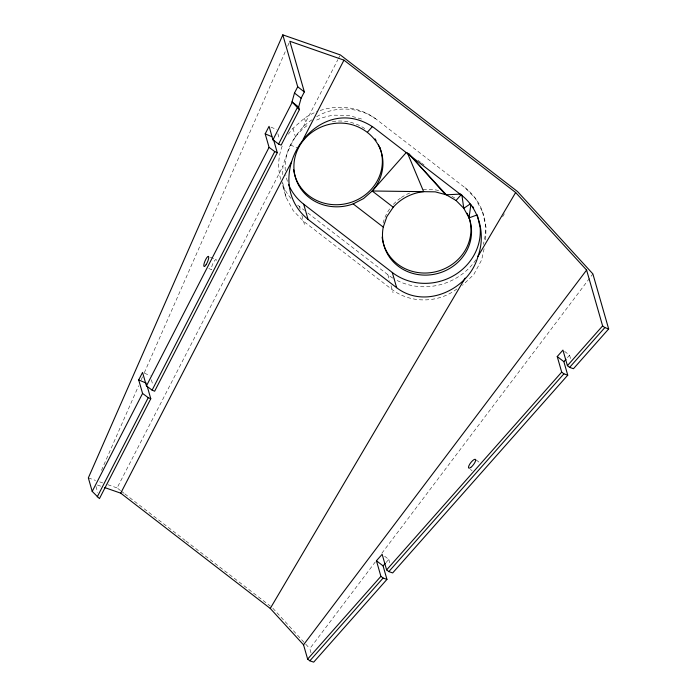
<?xml version="1.0" encoding="UTF-8"?>
<svg xmlns="http://www.w3.org/2000/svg" width="697" height="697" viewBox="0 0 697 697"><rect width="100%" height="100%" fill="white"/><g stroke="black" fill="none" stroke-linecap="round" stroke-linejoin="round"><path stroke-width="0.52" stroke-dasharray="3.48 2.61" d="M282.712 174.625L282.947 165.956C288.122 148.548 296.26 129.598 312.256 119.614M485.678 239.881L486.009 227.03L482.219 210.764M484.11 248.759L481.627 259.981L473.786 274.54L462.486 285.317M101.474 470.37L138.616 385.746M141.238 379.769L142.554 376.781M144.296 372.799L285.892 50.228M287.643 46.237L289.386 42.256M120.537 490.583L117.096 487.926L282.921 166.252M303.221 126.871L337.845 59.715M338.341 58.748L339.822 55.873M502.572 216.811L504.785 213.064M311.001 652.801L309.817 648.646L375.334 561.904M381.886 553.226L592.877 273.904M385.938 562.662L388.787 559.438L383.812 555.596M567.445 357.631L569.58 355.217L564.596 351.375M288.34 134.277A59.437 55.263 -16 0 1 292.984 128.3L304.484 118.211A59.437 55.263 -16 0 1 317.301 111.529M316.682 116.669C334.856 105.665 359.234 106.615 376.371 119.344L464.96 187.65L475.328 198.331L482.507 211.766M456.91 288.941C438.439 303.212 410.925 303.692 392.167 289.638L303.578 221.332L293.21 210.651L286.023 197.216L282.032 183.294M361.516 118.995L348.3 115.397L334.403 115.179A53.564 49.809 -16 0 0 314.861 120.912M88.336 477.898L95.524 480.407M99.636 481.836L102.712 482.916M107.852 484.703L117.096 487.926M97.38 485.016L101.448 486.436M290.396 145.011L298.29 148.287M270.967 127.133L276.674 129.564M210.355 257.202L216.061 259.632M208.83 268.511L211.688 269.722A5.506 1.333 -66.9 0 1 213.962 261.575A5.506 1.333 -66.9 0 1 215.974 262.725M144.471 373.217L150.177 375.648M451.909 196.354L455.446 198.392M418.069 160.345L420.639 162.331M421.493 162.993L424.064 164.971M297.654 205.092A59.437 55.263 -16 0 0 299.292 206.408L304.458 210.389M307.891 213.038L387.88 274.714A59.437 55.263 -16 0 0 393.143 278.303M476.199 459.976L479.527 462.538M470.431 469.412L472.087 470.693M121.4 491.254L123.979 493.241M124.841 493.903L185.132 540.384M185.994 541.055L270.401 606.129M272.849 608.246L309.817 648.646M569.58 355.217L570.773 359.373M387.88 274.714L389.597 280.682M391.026 285.657L393.056 292.749M304.484 118.211L306.07 123.744M292.984 128.3L295.458 136.943M299.292 206.408L300.154 209.396M301.862 215.364L304.467 224.451M277.868 133.719L279.358 138.912M388.787 559.438L389.98 563.594M151.371 379.795L152.861 384.997M95.942 486.349L97.693 492.474M282.52 181.952L286.023 197.216M464.96 187.65A59.437 55.263 -16 0 1 483.256 244.447M475.92 259.781A59.437 55.263 -16 0 1 394.066 278.852M290.937 198.418A59.437 55.263 -16 0 1 282.407 184.243M280.734 179.382A59.437 55.263 -16 0 1 282.773 144.61M320.202 110.492A59.437 55.263 -16 0 1 376.371 119.344M332.373 121.557A44.765 41.62 -16 0 1 366.857 130.095M383.097 223.066A44.765 41.62 -16 0 1 390.668 207.532M393.343 204.369A44.765 41.62 -16 0 1 400.444 198.14M401.306 197.539A44.765 41.62 -16 0 1 410.699 192.607M423.062 189.584A44.765 41.62 -16 0 1 438.779 190.542M287.425 181.316A53.564 49.809 -16 0 1 285.84 174.964M285.291 170.66A53.564 49.809 -16 0 1 308.37 124.702"/><path stroke-width="1.05" d="M353.17 203.899L363.538 198.593L372.198 190.995A44.765 41.62 -16 0 0 380.449 149.585C374.829 135.532 361.482 125.843 346.67 123.543A44.765 41.62 -16 0 0 294.021 169.728A44.765 41.62 -16 0 0 353.17 203.899L383.254 227.1A44.765 41.62 -16 0 0 430.38 274.853A44.765 41.62 -16 0 0 469.037 217.882L470.884 204.456M477.968 256.374C469.308 289.246 425.309 309.938 396.654 287.713L308.065 219.416C257.402 177.918 316.882 88.615 373.67 127.499L462.259 195.796C479.893 209.98 485.696 235.429 477.968 256.374L515.641 192.511L343.961 60.151L289.83 41.262L304.345 91.908L301.121 98.172L298.647 107.042L299.388 109.638L281.144 145.142L278.6 144.061L272.936 139.827L269.059 126.323L265.191 133.85L269.068 147.346L274.74 151.589L277.275 152.669L154.647 391.226L152.112 390.146L146.44 385.903L142.563 372.398L138.703 379.926L142.571 393.43L148.243 397.665L150.779 398.754L99.453 498.599L92.213 491.402L88.336 477.898L282.808 34.85L340.319 54.915L517.496 191.518L592.877 273.904L608.664 328.949L573.457 368.722L569.623 367.38L567.41 365.672L562.941 350.094L557.225 356.542L561.695 372.12L563.908 373.827L567.741 375.169L392.664 572.934L388.83 571.601L386.617 569.893L382.148 554.315L376.441 560.763L380.902 576.341L383.123 578.048L386.957 579.39L313.685 662.15L309.851 660.808L307.638 659.101L303.535 644.812L270.262 608.446L120.738 493.171L104.489 487.499M299.388 109.638L291.999 101.919L294.483 93.049L297.706 86.785L282.808 34.85M383.254 227.1L386.879 216.593L393.239 207.218A44.765 41.62 -16 0 1 423.654 191.666L435.259 191.849L446.298 194.811L460.717 194.08M92.213 491.402L142.571 393.43M146.44 385.903L269.068 147.346M272.936 139.827L292.148 102.442M97.231 496.891L148.243 397.665M152.112 390.146L274.74 151.589M278.6 144.061L297.175 107.93M120.738 493.171L291.529 161.87M303.151 139.33L343.961 60.151M270.262 608.446L465.134 278.12M303.535 644.812L586.604 270.07L515.641 192.511M367.45 132.177L372.442 126.532M393.239 207.218L372.198 190.995L406.22 152.565M445.461 194.62L408.39 153.384L446.298 194.811L456.038 200.475L461.031 194.829M386.957 579.39L383.08 565.886L385.223 563.464M567.741 375.169L563.873 361.665L566.016 359.243M307.638 659.101L380.902 576.341M386.617 569.893L561.695 372.12M567.41 365.672L602.617 325.9L586.604 270.07M309.851 660.808L383.123 578.048M388.83 571.601L563.908 373.827M569.623 367.38L604.83 327.607L608.664 328.949M470.222 203.968L463.775 208.29L456.038 200.475M461.893 195.047L463.775 208.29L469.037 217.882L477.306 214.859L480.155 227.553A53.564 49.809 -16 0 1 451.072 277.058A53.564 49.809 -16 0 1 392.289 272.483L303.692 204.186A53.564 49.809 -16 0 1 288.532 184.356M372.198 190.995L423.654 191.666L407.353 152.765M265.191 133.85L271.856 136.682M138.703 379.926L146.309 383.167M297.706 86.785L304.345 91.908M602.617 325.9L604.83 327.607M294.483 93.049L301.121 98.172M291.999 101.919L298.647 107.042M557.225 356.542L563.873 361.665M376.441 560.763L383.08 565.886M472.592 206.286L473.646 208.194M467.007 213.204L467.966 214.937M375.082 138.825L376.04 140.559M378.419 144.898L379.377 146.64M469.037 217.882L468.445 215.809A44.765 41.62 -16 0 1 436.113 271.656A44.765 41.62 -16 0 1 382.122 237.024M380.449 149.585L379.856 147.511A44.765 41.62 -16 0 1 348.091 203.219A44.765 41.62 -16 0 1 293.664 169.807M392.289 272.483L396.654 287.713M303.692 204.186L308.065 219.416M273.398 139.165L277.275 152.669M147.206 386.286L150.779 398.754M470.771 467.434A5.506 1.673 -52.4 0 0 475.642 459.706A5.506 1.673 -52.4 0 0 469.804 464.063A5.506 1.673 -52.4 0 0 470.771 467.434M206.181 264.529A5.506 1.333 -66.9 0 0 208.455 256.383A5.506 1.333 -66.9 0 0 204.16 263.379A5.506 1.333 -66.9 0 0 206.181 264.529"/></g></svg>
